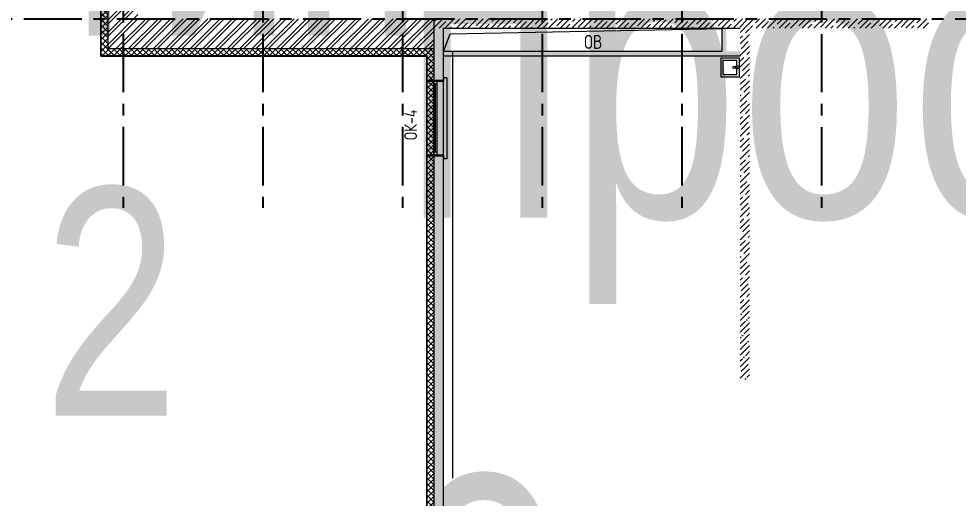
# Model space of a CAD drawing. Header units: millimetres. Extents: x 304092 to 9387535, y -16707 to 344175.
# Drawn here: x 404577 to 424751, y 71506 to 81796 of the extents above; entities that cross this region are included whole.
import ezdxf
from ezdxf.enums import TextEntityAlignment as Align

# ---------------------------------------------------------------- set-up
doc = ezdxf.new("R2018")
doc.units = ezdxf.units.MM
doc.linetypes.add('CENTER', pattern=[2, 1.25, -0.25, 0.25, -0.25])
for name, color, linetype, lineweight in [('АР_Маркер экспликации', 239, 'Continuous', 13), ('АР_Навесной фасад', 250, 'Continuous', 5), ('АР_Номер помещения', 250, 'Continuous', 9), ('АР_Окна БЛОК', 250, 'Continuous', 13), ('АР_Оси', 7, 'Continuous', 25), ('АР_Отверстия', 250, 'Continuous', 15), ('АР_Перегородки газоблок', 165, 'Continuous', 30), ('АР_Перегородки газоблок_Штрих', 165, 'Continuous', 5), ('АР_Подоконники', 163, 'Continuous', 9), ('АР_Сущ Несущая стена', 250, 'Continuous', 50), ('АР_тонкая линия', 250, 'Continuous', 0), ('АР_Утеплитель', 250, 'Continuous', 13), ('АР_Штриховка кирпич', 250, 'Continuous', 9), ('АР_Штриховка монолит', 29, 'Continuous', 9), ('Маркировка ОКОН', 5, 'Continuous', 18), ('Сан.техника', 153, 'Continuous', 9)]:
    doc.layers.add(name, color=color, linetype=linetype, lineweight=lineweight)
doc.layers.add('АР_Названия помещений', color=124, linetype='Continuous', lineweight=5, plot=False)
doc.layers.add('АР_Помещения_площадь', color=19, linetype='Continuous', lineweight=9, plot=False)
doc.layers.add('АР_новое окно', color=160, linetype='Continuous')
doc.styles.add('ICOCPEUR', font='isocpeur.ttf')
doc.styles.add('ISOCPEUR', font='', dxfattribs={"height": 250})
doc.styles.add('PDF ISOCPEUR', font='isocpeur.ttf')
doc.styles.get("Standard").update_dxf_attribs({"font": 'GOST.TTF'})
doc.styles.get('ISOCPEUR').set_extended_font_data('ISOCPEUR', italic=True)

# ---------------------------------------------------------------- blocks, each defined once
blk = doc.blocks.new('*U50')
at = {"true_color": 0xffffff}
h = blk.add_hatch(color=7, dxfattribs=at)
h.dxf.hatch_style = 1
h.paths.add_polyline_path([(-1670, 210), (70, 210), (70, 140), (0, 140), (0, -220), (-1600, -220), (-1600, 140), (-1670, 140)])
for p, q in [((-1670, 210), (70, 210)), ((-1670, 210), (-1670, 140)), ((70, 210), (70, 140)), ((-1670, 140), (-1600, 140)), ((-1600, 0), (0, 0)), ((0, 140), (70, 140)), ((-1600, -70), (0, -70)), ((-1530, 0), (-1530, -70)), ((-1530, -35), (-70, -35)), ((-70, 0), (-70, -70)), ((0, -220), (-1600, -220))]:
    blk.add_line(p, q)
at = {"lineweight": 30}
for p, q in [((-1600, 140), (-1600, -220)), ((0, 140), (0, -220))]:
    blk.add_line(p, q, dxfattribs=at)
blk = doc.blocks.new('*U48')
at = {"color": 7, "style": 'ISOCPEUR', "width": 0.7, "flags": 1}
blk.add_attdef('КАТЕГОРИЯ', (-499, -2092), '', height=250, dxfattribs=at)
at = {"layer": 'АР_Номер помещения', "color": 7, "style": 'ISOCPEUR', "width": 0.7}
blk.add_attdef('НОМЕР_ПОМЕЩЕНИЯ', text='', height=300, dxfattribs=at).set_placement((-13875, 6638), align=Align.MIDDLE_CENTER)
at = {"layer": 'АР_Помещения_площадь', "color": 7, "lineweight": 30, "width": 0.7, "flags": 104}
blk.add_attdef('ИМЯ_ПОМЕЩЕНИЯ', text='', height=100, dxfattribs=at).set_placement((158, 1217), align=Align.MIDDLE_CENTER)
at = {"layer": 'АР_Помещения_площадь', "color": 7, "style": 'ISOCPEUR', "width": 0.7}
blk.add_attdef('ПЛОЩАДЬ_ПОМЕЩЕНИЯ', text='', height=200, dxfattribs=at).set_placement((-12655, 408), align=Align.MIDDLE_RIGHT)
blk = doc.blocks.new('*U54')
at = {"color": 7, "style": 'ISOCPEUR', "width": 0.7, "flags": 1}
blk.add_attdef('КАТЕГОРИЯ', (-499, -2092), '', height=250, dxfattribs=at)
at = {"layer": 'АР_Номер помещения', "color": 7, "style": 'ISOCPEUR', "width": 0.7}
blk.add_attdef('НОМЕР_ПОМЕЩЕНИЯ', text='', height=300, dxfattribs=at).set_placement((-12706, 14289), align=Align.MIDDLE_CENTER)
at = {"layer": 'АР_Помещения_площадь', "color": 7, "style": 'ISOCPEUR', "width": 0.7}
blk.add_attdef('ПЛОЩАДЬ_ПОМЕЩЕНИЯ', text='', height=200, dxfattribs=at).set_placement((-12402, 13467), align=Align.MIDDLE_RIGHT)
at = {"layer": 'АР_Помещения_площадь', "color": 7, "lineweight": 30, "width": 0.7, "flags": 104}
blk.add_attdef('ИМЯ_ПОМЕЩЕНИЯ', text='', height=100, dxfattribs=at).set_placement((158, 1217), align=Align.MIDDLE_CENTER)
blk = doc.blocks.new('сан.техника')
at = {"layer": 'Сан.техника', "linetype": 'Continuous', "lineweight": 5}
for p, q in [((-27, 168), (-79, 161)), ((-27, 168), (-79, 161)), ((-79, 139), (-27, 132)), ((-79, 139), (-27, 132)), ((25, 175), (-17, 171)), ((25, 175), (-17, 171)), ((-17, 129), (25, 125)), ((-17, 129), (25, 125)), ((-15, 164), (0, 164)), ((-15, 164), (0, 164)), ((0, 136), (-15, 136)), ((0, 136), (-15, 136)), ((0, 164), (0, 136)), ((0, 164), (0, 136))]:
    blk.add_line(p, q, dxfattribs=at)
for points in [[(59, 350), (-341, 350), (-341, -50), (59, -50)], [(0, 300), (-300, 300), (-300, 0), (0, 0)], [(0, 300), (-300, 300), (-300, 0), (0, 0)]]:
    blk.add_lwpolyline(points, close=True, dxfattribs=at)
for centre, radius, start, end in [((-78, 150), 11.2, 97.1386, 262.8608), ((-78, 150), 11.2, 97.1386, 262.8608), ((-15, 150), 21.1, 122.7707, 237.2287), ((-15, 150), 21.1, 122.7707, 237.2287), ((-15, 150), 13.6, 89.9997, 269.9997), ((-15, 150), 13.6, 89.9997, 269.9997), ((-15, 150), 21.1, 95.1693, 122.7707), ((-15, 150), 21.1, 95.1693, 122.7707), ((-15, 150), 21.1, 237.2287, 264.8301), ((-15, 150), 21.1, 237.2287, 264.8301), ((25, 150), 25, 269.9997, 89.9997), ((25, 150), 25, 269.9997, 89.9997)]:
    blk.add_arc(centre, radius, start, end, dxfattribs=at)

msp = doc.modelspace()

# ---------------------------------------------------------------- hatches: boundary and pattern name
at = {"layer": 'АР_Перегородки газоблок_Штрих', "lineweight": 9, "ltscale": 100}
h = msp.add_hatch(dxfattribs=at)
h.set_pattern_fill('AR-CONC', color=256, scale=30)
h.set_pattern_definition([(50, (484112.49, -989.22), (215.17805, -18.82564), [22.5, -247.5]), (355, (484112.49, -989.22), (-41.6254, 225.65764), [18, -198]), (100.45144, (484130.42, -990.78), (173.55265, 206.832), [19.12206, -210.34263]), (46.1842, (484112.5, -929.22), (320.1724, -49.6558), [33.75, -371.25]), (96.63564, (484139.17, -933.35), (280.3986, 292.2356), [28.6831, -315.5141]), (351.18416, (484112.5, -929.2), (280.3986, 292.2356), [27, -297]), (21, (484142.49, -944.22), (179.07212, -120.78567), [22.5, -247.5]), (326, (484142.49, -944.22), (72.9946, 217.545), [18, -198]), (71.45144, (484157.4, -954.28), (252.0667, 96.75935), [19.12206, -210.34263]), (37.5, (484112.49, -989.215), (3.647957, 99.868156), [0, -195.6, 0, -201, 0, -198.75]), (7.5, (484112.49, -989.22), (78.92086, 118.32351), [0, -114.6, 0, -191.1, 0, -75.75]), (327.5, (484045.59, -989.215), (160.14673, -6.76646), [0, -75, 0, -234, 0, -310.5]), (317.5, (484015.59, -989.22), (174.95585, 30.0315), [0, -97.5, 0, -155.4, 0, -220.5])])
h.paths.add_polyline_path([(420072.1, 81096.8), (419771.8, 81096.8), (419771.8, 81592.7), (419671.8, 81591.5), (419671.8, 81096.8), (413696.8, 81096.8), (413696.8, 80996.4), (420071.8, 80997.3), (420071.4, 80976.8)])
at = {"layer": 'АР_Утеплитель', "lineweight": 9, "ltscale": 100}
h = msp.add_hatch(dxfattribs=at)
h.set_pattern_fill('ANSI37', color=256, scale=700)
h.set_pattern_definition([(45, (-537849.84, 103470), (-61.871843, 61.871843), []), (135, (-537849.84, 103470), (-61.871843, -61.871843), [])])
h.paths.add_polyline_path([(407146.8, 63926.5), (413496.8, 63926.5), (413496.8, 81156.5), (406496.6, 81156.5), (406496.6, 82876.5), (406346.6, 82876.5), (406346.6, 81006.5), (413346.8, 81006.5), (413346.8, 64076.5), (406996.8, 64076.5), (406996.8, 54066.5), (420396.8, 54066.5), (420396.8, 60416.5), (428516.8, 60416.5), (428516.8, 65606.5), (436784.2, 65606.5), (436784.2, 65356.5), (436934.2, 65356.5), (436934.2, 65756.5), (428366.8, 65756.5), (428366.8, 60566.5), (420246.8, 60566.5), (420246.8, 54216.5), (407146.8, 54216.5)])
at = {"layer": 'АР_Штриховка кирпич', "lineweight": 9, "ltscale": 100}
h = msp.add_hatch(dxfattribs=at)
h.set_pattern_fill('ANSI32', color=256, scale=500)
h.set_pattern_definition([(45, (-544429.87, 163933.58), (-132.58252, 132.58252), []), (45, (-544341.49, 163933.58), (-132.58252, 132.58252), [])])
h.paths.add_polyline_path([(407136.5, 82811.5), (406496.6, 82811.5), (406496.6, 81156.5), (413496.8, 81156.5), (413496.8, 81796.5), (407136.7, 81796.5)])
at = {"layer": 'АР_Штриховка монолит', "lineweight": 9, "ltscale": 100}
h = msp.add_hatch(dxfattribs=at)
h.set_pattern_fill('ANSI35', color=256, scale=700)
h.set_pattern_definition([(45, (-531499.8, 130030.06), (-123.743687, 123.743687), []), (45, (-531376.06, 130030.06), (-123.743687, 123.743687), [218.75, -43.75, 0, -43.75])])
h.paths.add_polyline_path([(413696.8, 81596.5), (420071.8, 81596.5), (420071.8, 74047.7), (420271.8, 74047.7), (420271.8, 81596.5), (424111.8, 81596.5), (424111.8, 81796.5), (413496.8, 81796.5), (413496.8, 81596.5), (413696.8, 81596.5)])
h = msp.add_hatch(dxfattribs=at)
h.set_pattern_fill('ANSI35', color=256, scale=700)
h.set_pattern_definition([(45, (-544341.02, 164316.36), (-123.743687, 123.743687), []), (45, (-544217.28, 164316.36), (-123.743687, 123.743687), [218.75, -43.75, 0, -43.75])])
h.paths.add_polyline_path([(413696.7, 81596.5), (413496.7, 81596.5), (413496.7, 63926.5), (407146.8, 63926.5), (407146.8, 63726.5), (407346.8, 63726.5), (413496.8, 63726.5), (413496.8, 62600.6), (413796.8, 62600.6), (413796.8, 63926.5), (413696.8, 63926.5)])

# ---------------------------------------------------------------- linework, layer by layer
at = {"layer": 'АР_Навесной фасад', "lineweight": 9, "ltscale": 100}
for p, q in [((406336.6, 80996.5), (413336.8, 80996.5)), ((406346.6, 81006.5), (413346.8, 81006.5)), ((413336.8, 64086.5), (413336.8, 80996.5)), ((413346.8, 64076.5), (413346.8, 81006.5))]:
    msp.add_line(p, q, dxfattribs=at)
at = {"layer": 'АР_новое окно', "lineweight": 9, "ltscale": 100}
for p, q in [((406336.6, 80996.5), (406336.6, 105291.5)), ((406346.6, 81006.5), (406346.6, 82876.5))]:
    msp.add_line(p, q, dxfattribs=at)
at = {"layer": 'АР_Оси', "linetype": 'CENTER', "ltscale": 1000}
for p, q in [((406816.1, 133468.8), (406816.1, 77736.4)), ((409816.1, 133468.8), (409816.1, 77736.4)), ((412816.1, 133468.8), (412816.1, 77736.4)), ((415816.1, 133468.8), (415816.1, 77736.4)), ((418816.1, 133468.8), (418816.1, 77736.4)), ((421816.1, 133468.8), (421816.1, 77736.4)), ((394683.1, 81795.3), (478280.3, 81795.3))]:
    msp.add_line(p, q, dxfattribs=at)
at = {"layer": 'АР_Оси', "linetype": 'CENTER', "lineweight": 9, "ltscale": 1000}
for p, q in [((406816.7, 133473.9), (406816.7, 77741.6)), ((409816.7, 133473.9), (409816.7, 77741.6)), ((412816.7, 133473.9), (412816.7, 77741.6)), ((415816.7, 133473.9), (415816.7, 77741.6)), ((418816.7, 133473.9), (418816.7, 77741.6)), ((413496.8, 52505.2), (413496.8, 86389.1))]:
    msp.add_line(p, q, dxfattribs=at)
at = {"layer": 'АР_Перегородки газоблок', "lineweight": 9, "ltscale": 100}
for p, q in [((419671.8, 81591.5), (419671.8, 81096.8)), ((419671.8, 80996.8), (419671.8, 80996.8)), ((420071.8, 80996.8), (419671.8, 80996.8))]:
    msp.add_line(p, q, dxfattribs=at)
for points in [[(419671.8, 81096.8), (413696.8, 81096.8)], [(420071.8, 80996.8), (413696.8, 80996.8)]]:
    msp.add_lwpolyline(points, dxfattribs=at)
at = {"layer": 'АР_Подоконники', "lineweight": 9, "ltscale": 100}
msp.add_line((413896.8, 71938.5), (413896.8, 81076.9), dxfattribs=at)
at = {"layer": 'АР_Сущ Несущая стена', "lineweight": 9, "ltscale": 100}
for p, q in [((406496.6, 81156.5), (406496.6, 82876.5)), ((413496.8, 63926.5), (413496.8, 81796.5)), ((413696.8, 63926.5), (413696.8, 81596.5)), ((413696.8, 81596.5), (420071.8, 81596.5)), ((406496.6, 81156.5), (413496.8, 81156.5))]:
    msp.add_line(p, q, dxfattribs=at)
at = {"layer": 'АР_тонкая линия', "lineweight": 9, "ltscale": 100}
msp.add_lwpolyline([(413696.8, 81096.8), (413840.6, 81475.7), (420071.8, 81596.5)], dxfattribs=at)

# ---------------------------------------------------------------- block references
at = {"layer": 'АР_Маркер экспликации', "lineweight": 9}
ref = msp.add_blockref('*U48', (418940.7, 105983.2), dxfattribs=at)
lines = msp.add_mtext('\\W0.8000;Кабинет материальной технологии тип 2', dxfattribs={"layer": 'АР_Названия помещений', "insert": (405106.4, 110790.9), "char_height": 4891.956, "width": 926.94, "attachment_point": 1})
ref.add_attrib('ИМЯ_ПОМЕЩЕНИЯ', '', (405106.4, 110790.9), dxfattribs={"flags": 104}).embed_mtext(lines)
at = {"layer": 'АР_Маркер экспликации', "color": 7, "lineweight": 9}
ref = msp.add_blockref('*U54', (424976, 81695.2), dxfattribs=at)
lines = msp.add_mtext('\\W0.8000;Многофункциональное пространство с функцией актового зала (с эстрадой в уровне пола)', dxfattribs={"layer": 'АР_Названия помещений', "insert": (412816.7, 93953.5), "char_height": 6157.775, "width": 926.94, "attachment_point": 1})
ref.add_attrib('ИМЯ_ПОМЕЩЕНИЯ', '', (412816.7, 93953.5), dxfattribs={"flags": 104}).embed_mtext(lines)
at = {"layer": 'АР_Окна БЛОК', "lineweight": 9, "rotation": 270}
msp.add_blockref('*U50', (413556.8, 78861.5), dxfattribs=at)
at = {"layer": 'Сан.техника', "lineweight": 9}
msp.add_blockref('сан.техника', (419994.5, 80603.6), dxfattribs=at)

# ---------------------------------------------------------------- texts
at = {"layer": 'АР_Отверстия', "lineweight": 9, "ltscale": 100, "insert": (416912.9, 81300.4), "char_height": 300, "attachment_point": 5, "line_spacing_factor": 0.7, "style": 'ICOCPEUR'}
msp.add_mtext('\\A1;{\\W0.8;ОВ}', dxfattribs=at)
at = {"layer": 'Маркировка ОКОН', "lineweight": 9, "insert": (413131.4, 79194.1), "char_height": 275.423, "attachment_point": 7, "rotation": 90, "style": 'PDF ISOCPEUR'}
msp.add_mtext('{\\W0.8;ОК-4}', dxfattribs=at)

doc.saveas('drawing.dxf')
